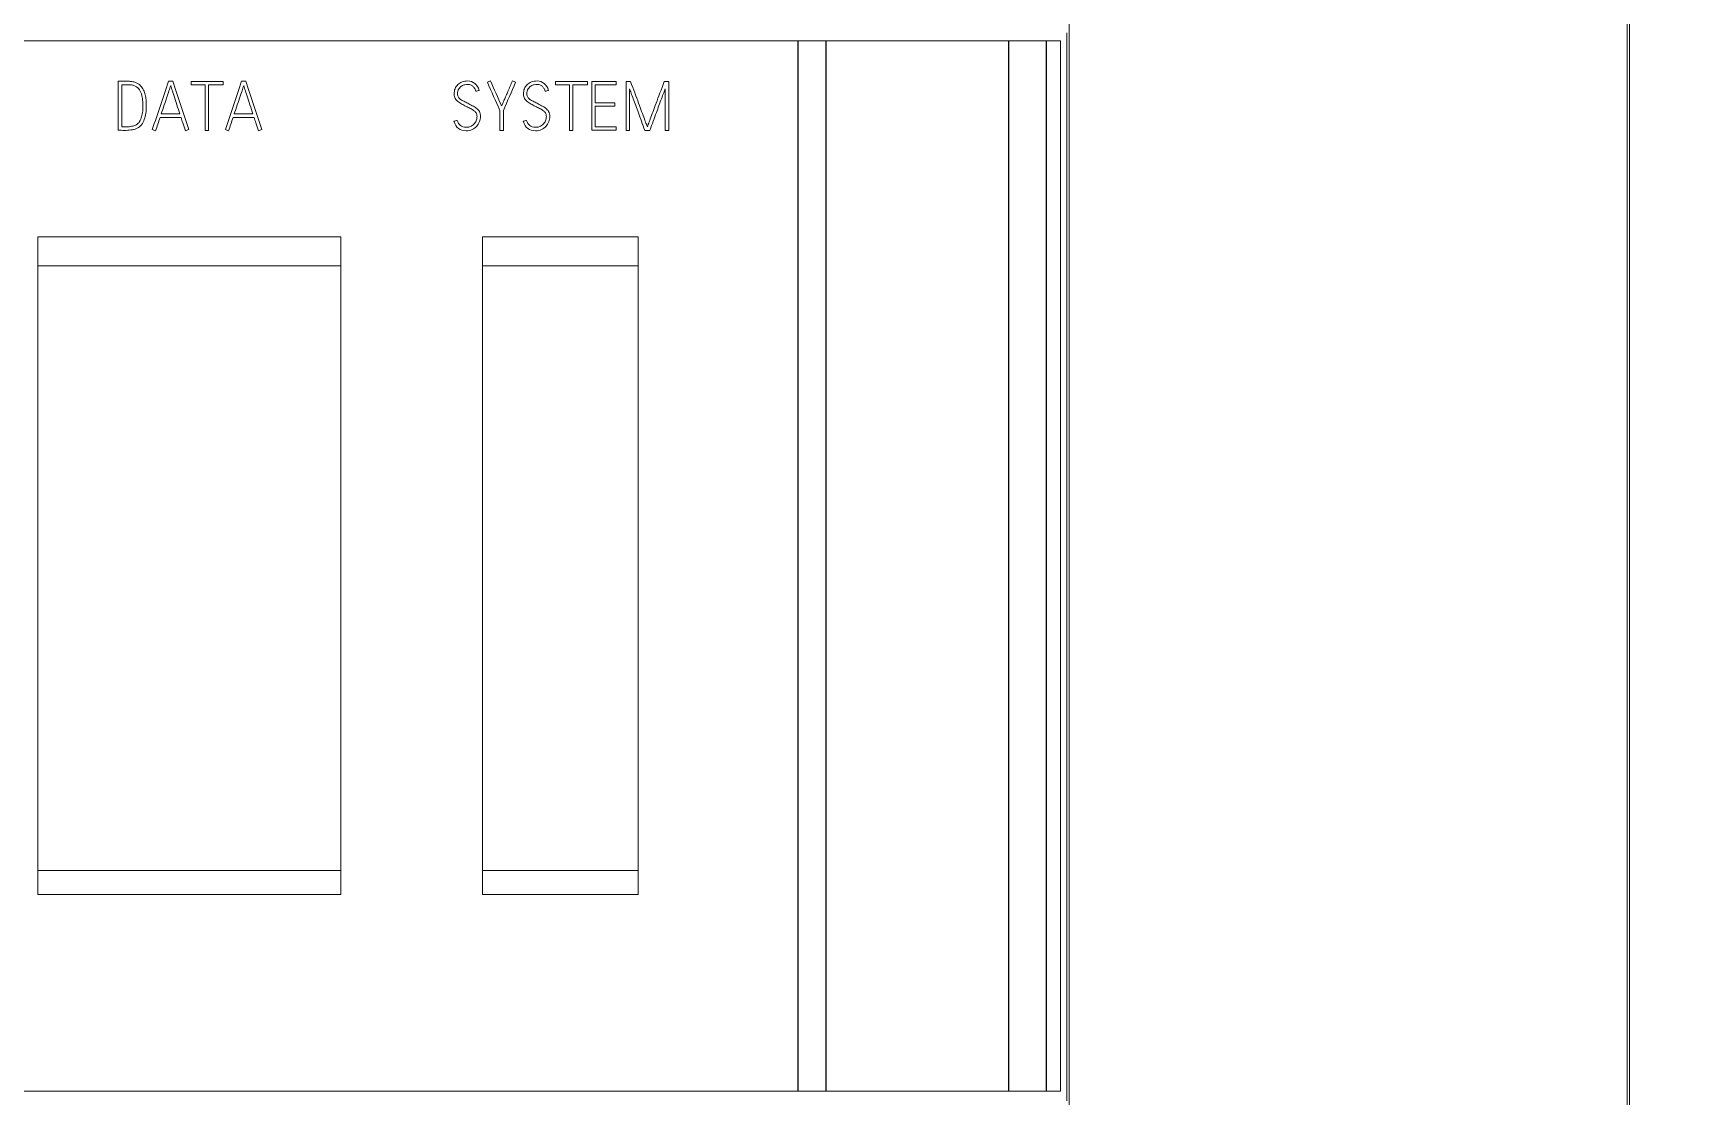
# Model space of a CAD drawing. Header units: millimetres. Extents: x 0 to 1189, y 0 to 841.
# Drawn here: x 1003.4 to 1070.6, y 322.4 to 365.8 of the extents above; entities that cross this region are included whole.
import ezdxf

# ---------------------------------------------------------------- set-up
doc = ezdxf.new("R2010")
doc.units = ezdxf.units.MM
doc.layers.add('1', color=7, linetype='Continuous')

msp = doc.modelspace()

# ---------------------------------------------------------------- linework, layer by layer
at = {"layer": '1', "color": 7, "linetype": 'Continuous', "lineweight": 13}
for p, q in [((1068.572, 294.958), (1068.572, 456.758)), ((1068.478, 453.664), (1068.478, 295.051)), ((1045.7, 414.065), (1045.7, 315.351)), ((985.781, 365.518), (1034.617, 365.518)), ((1044.758, 365.518), (1045.342, 365.518)), ((1045.342, 365.518), (1045.342, 322.616)), ((1045.609, 322.225), (1045.609, 365.841)), ((1003.603, 357.511), (1015.96, 357.511)), ((1003.603, 330.653), (1003.603, 357.511)), ((1015.96, 357.511), (1015.96, 330.653)), ((1021.753, 357.511), (1021.753, 330.653)), ((1028.11, 357.511), (1021.753, 357.511)), ((1028.11, 330.653), (1028.11, 357.511)), ((1015.96, 330.653), (1003.603, 330.653)), ((1021.753, 330.653), (1028.11, 330.653)), ((985.781, 322.616), (1034.617, 322.616)), ((1044.758, 322.616), (1045.342, 322.616))]:
    msp.add_line(p, q, dxfattribs=at)
at = {"layer": '1', "color": 7, "linetype": 'Continuous', "lineweight": 25}
for p, q in [((1034.617, 365.518), (1034.617, 322.616)), ((1035.766, 365.518), (1035.766, 322.616)), ((1043.221, 365.518), (1043.221, 322.616)), ((1044.758, 365.518), (1044.758, 322.616))]:
    msp.add_line(p, q, dxfattribs=at)
at = {"layer": '1', "color": 7, "linetype": 'Continuous', "lineweight": 13}
for points, knots in [([(950.48, 224.19), (898.21, 224.19), (842.672, 224.19), (783.868, 224.19), (777.143, 224.19), (773.452, 224.19), (772.941, 224.19), (772.593, 224.19), (772.362, 224.19), (771.984, 224.197), (770.669, 224.274), (768.364, 224.788), (765.613, 226.213), (763.316, 228.292), (761.893, 230.477), (761.135, 232.357), (760.808, 233.611), (760.648, 234.609), (760.587, 235.255), (760.568, 235.699), (760.562, 235.924), (760.562, 236.058), (760.562, 236.216), (760.561, 236.445), (760.562, 237.055), (760.562, 237.972), (760.561, 238.996), (760.562, 245.938), (760.562, 259.005), (760.562, 298.004), (760.561, 356.81), (760.562, 415.607), (760.561, 449.918), (760.562, 458.897), (760.561, 461.761), (760.562, 463.181), (760.561, 463.91), (760.562, 464.25), (760.562, 464.466), (760.565, 464.602), (760.567, 464.681), (760.585, 465.198), (760.689, 466.243), (761.139, 468.204), (762.201, 470.586), (764.142, 473), (766.634, 474.84), (769.058, 475.801), (770.812, 476.128), (771.698, 476.205), (772.208, 476.226), (772.877, 476.227), (773.791, 476.227), (775.425, 476.227), (779.916, 476.227), (790.535, 476.227), (852.604, 476.227), (963.681, 476.227), (1071.488, 476.227), (1130.292, 476.227), (1137.017, 476.227), (1140.708, 476.227), (1141.22, 476.227), (1141.568, 476.227), (1141.799, 476.227), (1142.176, 476.22), (1143.491, 476.143), (1145.796, 475.628), (1148.547, 474.204), (1150.844, 472.125), (1152.267, 469.94), (1153.026, 468.06), (1153.353, 466.806), (1153.512, 465.807), (1153.573, 465.161), (1153.593, 464.718), (1153.598, 464.492), (1153.598, 464.359), (1153.599, 464.201), (1153.599, 463.972), (1153.599, 463.361), (1153.599, 462.444), (1153.599, 461.421), (1153.599, 454.479), (1153.599, 441.411), (1153.599, 402.413), (1153.599, 343.606), (1153.599, 284.809), (1153.599, 250.498), (1153.599, 241.52), (1153.599, 238.655), (1153.599, 237.235), (1153.599, 236.506), (1153.599, 236.167), (1153.598, 235.951), (1153.595, 235.814), (1153.593, 235.735), (1153.575, 235.218), (1153.471, 234.174), (1153.021, 232.213), (1151.96, 229.831), (1150.019, 227.417), (1147.526, 225.577), (1145.102, 224.616), (1143.349, 224.288), (1142.463, 224.211), (1141.952, 224.19), (1141.284, 224.189), (1140.369, 224.19), (1138.735, 224.189), (1134.244, 224.19), (1123.625, 224.189), (1061.556, 224.19), (1002.751, 224.19), (950.48, 224.19)], [0, 0, 0, 0, 0.125, 0.132812, 0.140625, 0.141113, 0.141602, 0.141846, 0.141968, 0.14209, 0.142578, 0.144531, 0.146484, 0.148438, 0.150391, 0.151367, 0.152344, 0.152832, 0.15332, 0.153564, 0.153687, 0.153748, 0.153809, 0.154053, 0.154297, 0.155273, 0.15625, 0.156738, 0.171875, 0.1875, 0.25, 0.3125, 0.328125, 0.332031, 0.333984, 0.334961, 0.335449, 0.335693, 0.335815, 0.335876, 0.335938, 0.335968, 0.336914, 0.337891, 0.339844, 0.341797, 0.34375, 0.345703, 0.34668, 0.347168, 0.347412, 0.347656, 0.348633, 0.349609, 0.351562, 0.359375, 0.375, 0.5, 0.625, 0.632812, 0.640625, 0.641113, 0.641602, 0.641846, 0.641968, 0.64209, 0.642578, 0.644531, 0.646484, 0.648438, 0.650391, 0.651367, 0.652344, 0.652832, 0.65332, 0.653564, 0.653687, 0.653748, 0.653809, 0.654053, 0.654297, 0.655273, 0.65625, 0.656738, 0.671875, 0.6875, 0.75, 0.8125, 0.828125, 0.832031, 0.833984, 0.834961, 0.835449, 0.835693, 0.835815, 0.835876, 0.835938, 0.835968, 0.836914, 0.837891, 0.839844, 0.841797, 0.84375, 0.845703, 0.84668, 0.847168, 0.847412, 0.847656, 0.848633, 0.849609, 0.851562, 0.859375, 0.875, 1, 1, 1, 1]), ([(950.48, 229.19), (1002.751, 229.19), (1061.556, 229.19), (1123.625, 229.189), (1134.244, 229.19), (1138.735, 229.189), (1140.37, 229.19), (1141.282, 229.189), (1141.846, 229.19), (1142.143, 229.202), (1142.671, 229.248), (1143.709, 229.442), (1145.079, 229.985), (1146.528, 231.055), (1147.657, 232.459), (1148.257, 233.804), (1148.527, 234.984), (1148.584, 235.552), (1148.596, 235.897), (1148.597, 235.942), (1148.598, 236.007), (1148.599, 236.173), (1148.599, 236.508), (1148.599, 237.235), (1148.599, 238.656), (1148.599, 241.52), (1148.599, 250.498), (1148.599, 284.809), (1148.599, 343.606), (1148.599, 402.413), (1148.599, 441.411), (1148.599, 454.479), (1148.599, 461.42), (1148.599, 462.444), (1148.599, 463.364), (1148.599, 463.97), (1148.599, 464.192), (1148.598, 464.347), (1148.598, 464.426), (1148.595, 464.548), (1148.583, 464.816), (1148.549, 465.178), (1148.453, 465.778), (1148.269, 466.487), (1147.812, 467.618), (1147.008, 468.853), (1145.673, 470.062), (1144.073, 470.89), (1142.795, 471.175), (1141.985, 471.223), (1141.755, 471.227), (1141.567, 471.227), (1141.218, 471.227), (1140.709, 471.227), (1137.018, 471.227), (1130.292, 471.227), (1071.488, 471.227), (963.681, 471.227), (852.604, 471.227), (790.535, 471.227), (779.916, 471.227), (775.426, 471.227), (773.79, 471.227), (772.879, 471.227), (772.314, 471.227), (772.018, 471.214), (771.489, 471.168), (770.451, 470.975), (769.081, 470.431), (767.632, 469.362), (766.503, 467.958), (765.904, 466.612), (765.633, 465.433), (765.577, 464.865), (765.565, 464.52), (765.563, 464.474), (765.562, 464.409), (765.562, 464.243), (765.561, 463.909), (765.562, 463.182), (765.561, 461.761), (765.562, 458.897), (765.561, 449.918), (765.562, 415.607), (765.561, 356.81), (765.562, 298.004), (765.562, 259.005), (765.562, 245.938), (765.561, 238.996), (765.562, 237.973), (765.562, 237.053), (765.561, 236.447), (765.562, 236.225), (765.562, 236.07), (765.562, 235.991), (765.565, 235.869), (765.577, 235.601), (765.611, 235.238), (765.707, 234.638), (765.892, 233.929), (766.348, 232.798), (767.152, 231.564), (768.488, 230.355), (770.087, 229.527), (771.365, 229.241), (772.176, 229.194), (772.406, 229.19), (772.594, 229.19), (772.943, 229.19), (773.452, 229.19), (777.143, 229.19), (783.868, 229.19), (842.672, 229.19), (898.21, 229.19), (950.48, 229.19)], [0, 0, 0, 0, 0.125, 0.140625, 0.148438, 0.150391, 0.151367, 0.152344, 0.152588, 0.152832, 0.15332, 0.154297, 0.15625, 0.158203, 0.160156, 0.162109, 0.163086, 0.164032, 0.164062, 0.164124, 0.164185, 0.164307, 0.164551, 0.165039, 0.166016, 0.167969, 0.171875, 0.1875, 0.25, 0.3125, 0.328125, 0.343262, 0.34375, 0.344727, 0.345703, 0.345947, 0.346191, 0.346252, 0.346313, 0.346436, 0.34668, 0.347168, 0.347656, 0.348633, 0.349609, 0.351562, 0.353516, 0.355469, 0.357422, 0.35791, 0.358032, 0.358154, 0.358398, 0.358887, 0.359375, 0.367188, 0.375, 0.5, 0.625, 0.640625, 0.648438, 0.650391, 0.651367, 0.652344, 0.652588, 0.652832, 0.65332, 0.654297, 0.65625, 0.658203, 0.660156, 0.662109, 0.663086, 0.664032, 0.664062, 0.664124, 0.664185, 0.664307, 0.664551, 0.665039, 0.666016, 0.667969, 0.671875, 0.6875, 0.75, 0.8125, 0.828125, 0.843262, 0.84375, 0.844727, 0.845703, 0.845947, 0.846191, 0.846252, 0.846313, 0.846436, 0.84668, 0.847168, 0.847656, 0.848633, 0.849609, 0.851562, 0.853516, 0.855469, 0.857422, 0.85791, 0.858032, 0.858154, 0.858398, 0.858887, 0.859375, 0.867188, 0.875, 1, 1, 1, 1]), ([(1007.024, 363.725), (1007.097, 363.725), (1007.17, 363.725), (1007.293, 363.725), (1007.342, 363.722), (1007.438, 363.713), (1007.481, 363.704), (1007.518, 363.692)], [0, 0, 0, 0, 0.423233, 0.423233, 0.711712, 0.711712, 1, 1, 1, 1]), ([(1007.518, 363.692), (1007.601, 363.664), (1007.666, 363.619), (1007.762, 363.497), (1007.8, 363.426), (1007.852, 363.266), (1007.868, 363.179), (1007.883, 362.997), (1007.887, 362.907), (1007.887, 362.743), (1007.881, 362.664), (1007.859, 362.507), (1007.842, 362.434), (1007.795, 362.297), (1007.765, 362.237), (1007.691, 362.136), (1007.648, 362.098), (1007.598, 362.074)], [0, 0, 0, 0, 0.132322, 0.132322, 0.264191, 0.264191, 0.396402, 0.396402, 0.528614, 0.528614, 0.64642, 0.64642, 0.764227, 0.764227, 0.881857, 0.881857, 1, 1, 1, 1]), ([(1007.657, 361.946), (1007.725, 361.978), (1007.783, 362.025), (1007.877, 362.153), (1007.915, 362.226), (1007.972, 362.389), (1007.993, 362.474), (1008.019, 362.654), (1008.025, 362.741), (1008.025, 362.868), (1008.024, 362.919), (1008.021, 363.035), (1008.016, 363.097), (1007.999, 363.226), (1007.986, 363.292), (1007.949, 363.427), (1007.922, 363.491), (1007.854, 363.611), (1007.81, 363.665), (1007.705, 363.762), (1007.64, 363.799), (1007.562, 363.825)], [0, 0, 0, 0, 0.143728, 0.143728, 0.286601, 0.286601, 0.429661, 0.429661, 0.572644, 0.572644, 0.643851, 0.643851, 0.71507, 0.71507, 0.786337, 0.786337, 0.857273, 0.857273, 0.928511, 0.928511, 1, 1, 1, 1]), ([(1008.633, 362.529), (1008.674, 362.651), (1008.715, 362.775), (1008.8, 363.029), (1008.84, 363.146), (1008.914, 363.363), (1008.945, 363.456), (1008.971, 363.535)], [0, 0, 0, 0, 0.333201, 0.333201, 0.666133, 0.666133, 1, 1, 1, 1]), ([(1009.021, 363.686), (1009.029, 363.664), (1009.045, 363.613), (1009.095, 363.456), (1009.125, 363.363), (1009.195, 363.146), (1009.234, 363.029), (1009.316, 362.775), (1009.357, 362.651), (1009.396, 362.529)], [0, 0, 0, 0, 0.25019, 0.25019, 0.50038, 0.50038, 0.750091, 0.750091, 1, 1, 1, 1]), ([(1011.615, 362.529), (1011.656, 362.651), (1011.698, 362.775), (1011.783, 363.029), (1011.823, 363.146), (1011.896, 363.363), (1011.928, 363.456), (1011.954, 363.535)], [0, 0, 0, 0, 0.333201, 0.333201, 0.666133, 0.666133, 1, 1, 1, 1]), ([(1012.004, 363.686), (1012.011, 363.664), (1012.027, 363.613), (1012.077, 363.456), (1012.107, 363.363), (1012.177, 363.146), (1012.216, 363.029), (1012.299, 362.775), (1012.339, 362.651), (1012.378, 362.529)], [0, 0, 0, 0, 0.25019, 0.25019, 0.50038, 0.50038, 0.750091, 0.750091, 1, 1, 1, 1]), ([(1020.631, 363.561), (1020.604, 363.494), (1020.591, 363.421), (1020.591, 363.269), (1020.605, 363.21), (1020.663, 363.113), (1020.7, 363.071), (1020.793, 362.997), (1020.845, 362.964), (1020.962, 362.905), (1021.02, 362.873), (1021.136, 362.808), (1021.192, 362.78), (1021.299, 362.73), (1021.347, 362.703), (1021.43, 362.644), (1021.464, 362.61), (1021.513, 362.534), (1021.526, 362.487), (1021.526, 362.387), (1021.518, 362.34), (1021.486, 362.236), (1021.461, 362.188), (1021.391, 362.099), (1021.345, 362.062), (1021.232, 362.001), (1021.164, 361.985), (1020.892, 361.985), (1020.77, 362.08), (1020.719, 362.269)], [0, 0, 0, 0, 0.084609, 0.084609, 0.157936, 0.157936, 0.231264, 0.231264, 0.304526, 0.304526, 0.377962, 0.377962, 0.448588, 0.448588, 0.518849, 0.518849, 0.589764, 0.589764, 0.661418, 0.661418, 0.714841, 0.714841, 0.768167, 0.768167, 0.821493, 0.821493, 0.875067, 0.875067, 1, 1, 1, 1]), ([(1021.615, 363.494), (1021.578, 363.617), (1021.519, 363.711), (1021.358, 363.844), (1021.263, 363.877), (1021.066, 363.877), (1020.989, 363.865), (1020.85, 363.815), (1020.792, 363.779), (1020.696, 363.685), (1020.658, 363.628), (1020.631, 363.561)], [0, 0, 0, 0, 0.232472, 0.232472, 0.465525, 0.465525, 0.643868, 0.643868, 0.821934, 0.821934, 1, 1, 1, 1]), ([(1021.146, 362.965), (1021.09, 362.994), (1021.038, 363.021), (1020.938, 363.072), (1020.894, 363.097), (1020.818, 363.151), (1020.788, 363.182), (1020.743, 363.25), (1020.733, 363.291), (1020.733, 363.428), (1020.748, 363.498), (1020.811, 363.604), (1020.849, 363.644), (1020.938, 363.699), (1020.984, 363.717), (1021.08, 363.732), (1021.12, 363.736), (1021.203, 363.736), (1021.248, 363.726), (1021.324, 363.687), (1021.356, 363.663), (1021.408, 363.606), (1021.428, 363.575), (1021.46, 363.511), (1021.471, 363.482), (1021.479, 363.456)], [0, 0, 0, 0, 0.042387, 0.042387, 0.085004, 0.085004, 0.127442, 0.127442, 0.169689, 0.169689, 0.247935, 0.247935, 0.32618, 0.32618, 0.404694, 0.404694, 0.483208, 0.483208, 0.612376, 0.612376, 0.741544, 0.741544, 0.869959, 0.869959, 1, 1, 1, 1]), ([(1020.745, 363.461), (1020.753, 363.496), (1020.764, 363.526), (1020.811, 363.604), (1020.849, 363.644), (1020.938, 363.699), (1020.984, 363.717), (1021.08, 363.732), (1021.12, 363.736), (1021.203, 363.736), (1021.248, 363.726), (1021.324, 363.687), (1021.356, 363.663), (1021.408, 363.606), (1021.428, 363.575), (1021.46, 363.511), (1021.471, 363.482), (1021.479, 363.456)], [0, 0, 0, 0, 0.048226, 0.048226, 0.147249, 0.147249, 0.246612, 0.246612, 0.345975, 0.345975, 0.509444, 0.509444, 0.672912, 0.672912, 0.835427, 0.835427, 1, 1, 1, 1]), ([(1022.971, 363.88), (1022.906, 363.728), (1022.845, 363.586), (1022.764, 363.396), (1022.739, 363.338), (1022.688, 363.221), (1022.663, 363.165), (1022.617, 363.058), (1022.595, 363.009), (1022.576, 362.965)], [0, 0, 0, 0, 0.436564, 0.436564, 0.623629, 0.623629, 0.811098, 0.811098, 1, 1, 1, 1]), ([(1023.461, 363.561), (1023.434, 363.494), (1023.421, 363.421), (1023.421, 363.269), (1023.435, 363.21), (1023.493, 363.113), (1023.53, 363.071), (1023.623, 362.997), (1023.675, 362.964), (1023.791, 362.905), (1023.85, 362.873), (1023.966, 362.808), (1024.022, 362.78), (1024.129, 362.73), (1024.177, 362.703), (1024.26, 362.644), (1024.294, 362.61), (1024.343, 362.534), (1024.356, 362.487), (1024.356, 362.387), (1024.348, 362.34), (1024.316, 362.236), (1024.291, 362.188), (1024.221, 362.099), (1024.175, 362.062), (1024.062, 362.001), (1023.993, 361.985), (1023.722, 361.985), (1023.6, 362.08), (1023.548, 362.269)], [0, 0, 0, 0, 0.084609, 0.084609, 0.157936, 0.157936, 0.231264, 0.231264, 0.304526, 0.304526, 0.377962, 0.377962, 0.448588, 0.448588, 0.518849, 0.518849, 0.589764, 0.589764, 0.661418, 0.661418, 0.714841, 0.714841, 0.768167, 0.768167, 0.821493, 0.821493, 0.875067, 0.875067, 1, 1, 1, 1]), ([(1024.445, 363.494), (1024.408, 363.617), (1024.349, 363.711), (1024.188, 363.844), (1024.092, 363.877), (1023.896, 363.877), (1023.819, 363.865), (1023.68, 363.815), (1023.622, 363.779), (1023.525, 363.685), (1023.488, 363.628), (1023.461, 363.561)], [0, 0, 0, 0, 0.232472, 0.232472, 0.465525, 0.465525, 0.643868, 0.643868, 0.821934, 0.821934, 1, 1, 1, 1]), ([(1023.976, 362.965), (1023.92, 362.994), (1023.867, 363.021), (1023.768, 363.072), (1023.724, 363.097), (1023.648, 363.151), (1023.618, 363.182), (1023.573, 363.25), (1023.562, 363.291), (1023.562, 363.428), (1023.578, 363.498), (1023.641, 363.604), (1023.679, 363.644), (1023.768, 363.699), (1023.814, 363.717), (1023.91, 363.732), (1023.95, 363.736), (1024.033, 363.736), (1024.078, 363.726), (1024.154, 363.687), (1024.185, 363.663), (1024.237, 363.606), (1024.258, 363.575), (1024.29, 363.511), (1024.301, 363.482), (1024.309, 363.456)], [0, 0, 0, 0, 0.042387, 0.042387, 0.085004, 0.085004, 0.127442, 0.127442, 0.169689, 0.169689, 0.247935, 0.247935, 0.32618, 0.32618, 0.404694, 0.404694, 0.483208, 0.483208, 0.612376, 0.612376, 0.741544, 0.741544, 0.869959, 0.869959, 1, 1, 1, 1]), ([(1023.575, 363.461), (1023.583, 363.496), (1023.594, 363.526), (1023.641, 363.604), (1023.679, 363.644), (1023.768, 363.699), (1023.814, 363.717), (1023.91, 363.732), (1023.95, 363.736), (1024.033, 363.736), (1024.078, 363.726), (1024.154, 363.687), (1024.185, 363.663), (1024.237, 363.606), (1024.258, 363.575), (1024.29, 363.511), (1024.301, 363.482), (1024.309, 363.456)], [0, 0, 0, 0, 0.048226, 0.048226, 0.147249, 0.147249, 0.246612, 0.246612, 0.345975, 0.345975, 0.509444, 0.509444, 0.672912, 0.672912, 0.835427, 0.835427, 1, 1, 1, 1]), ([(1027.757, 363.55), (1027.772, 363.507), (1027.793, 363.451), (1027.844, 363.31), (1027.873, 363.232), (1027.938, 363.058), (1027.972, 362.966), (1028.042, 362.772), (1028.077, 362.676), (1028.195, 362.358), (1028.282, 362.118), (1028.376, 361.86)], [0, 0, 0, 0, 0.155893, 0.155893, 0.312693, 0.312693, 0.470232, 0.470232, 0.627286, 0.627286, 1, 1, 1, 1]), ([(1029.17, 363.86), (1029.047, 363.528), (1028.936, 363.229), (1028.793, 362.85), (1028.752, 362.738), (1028.671, 362.517), (1028.634, 362.418), (1028.567, 362.241), (1028.54, 362.167), (1028.498, 362.048), (1028.485, 362.013), (1028.481, 362.002)], [0, 0, 0, 0, 0.36619, 0.36619, 0.52467, 0.52467, 0.683151, 0.683151, 0.841432, 0.841432, 1, 1, 1, 1]), ([(1028.579, 361.86), (1028.675, 362.121), (1028.764, 362.363), (1028.883, 362.683), (1028.918, 362.78), (1028.991, 362.974), (1029.025, 363.066), (1029.09, 363.24), (1029.119, 363.319), (1029.173, 363.459), (1029.193, 363.515), (1029.208, 363.555)], [0, 0, 0, 0, 0.368387, 0.368387, 0.526359, 0.526359, 0.684151, 0.684151, 0.841743, 0.841743, 1, 1, 1, 1]), ([(1020.582, 362.23), (1020.619, 362.104), (1020.681, 362.008), (1020.851, 361.877), (1020.956, 361.844), (1021.173, 361.844), (1021.254, 361.861), (1021.401, 361.929), (1021.462, 361.974), (1021.562, 362.083), (1021.6, 362.145), (1021.654, 362.286), (1021.668, 362.357), (1021.668, 362.507), (1021.652, 362.573), (1021.589, 362.68), (1021.548, 362.726), (1021.448, 362.804), (1021.393, 362.838), (1021.269, 362.899), (1021.207, 362.931), (1021.146, 362.965)], [0, 0, 0, 0, 0.125064, 0.125064, 0.250129, 0.250129, 0.340472, 0.340472, 0.430815, 0.430815, 0.521438, 0.521438, 0.61168, 0.61168, 0.709125, 0.709125, 0.806569, 0.806569, 0.903285, 0.903285, 1, 1, 1, 1]), ([(1023.412, 362.23), (1023.449, 362.104), (1023.511, 362.008), (1023.681, 361.877), (1023.786, 361.844), (1024.003, 361.844), (1024.084, 361.861), (1024.231, 361.929), (1024.292, 361.974), (1024.392, 362.083), (1024.43, 362.145), (1024.484, 362.286), (1024.497, 362.357), (1024.497, 362.507), (1024.482, 362.573), (1024.419, 362.68), (1024.378, 362.726), (1024.278, 362.804), (1024.222, 362.838), (1024.098, 362.899), (1024.037, 362.931), (1023.976, 362.965)], [0, 0, 0, 0, 0.125064, 0.125064, 0.250129, 0.250129, 0.340472, 0.340472, 0.430815, 0.430815, 0.521438, 0.521438, 0.61168, 0.61168, 0.709125, 0.709125, 0.806569, 0.806569, 0.903285, 0.903285, 1, 1, 1, 1]), ([(1028.481, 362.002), (1028.476, 362.013), (1028.462, 362.048), (1028.417, 362.166), (1028.39, 362.24), (1028.323, 362.418), (1028.286, 362.517), (1028.205, 362.738), (1028.164, 362.85), (1028.123, 362.964)], [0, 0, 0, 0, 0.250446, 0.250446, 0.500424, 0.500424, 0.750087, 0.750087, 1, 1, 1, 1]), ([(1007.379, 362.016), (1007.34, 362.01), (1007.302, 362.007), (1007.226, 362.003), (1007.19, 362.002), (1007.131, 362.002), (1007.107, 362.002), (1007.061, 362.002), (1007.041, 362.003), (1007.024, 362.005)], [0, 0, 0, 0, 0.283512, 0.283512, 0.564376, 0.564376, 0.782188, 0.782188, 1, 1, 1, 1]), ([(1007.598, 362.074), (1007.565, 362.059), (1007.53, 362.047), (1007.456, 362.028), (1007.418, 362.021), (1007.379, 362.016)], [0, 0, 0, 0, 0.500544, 0.500544, 1, 1, 1, 1]), ([(1009.443, 362.387), (1009.467, 362.31), (1009.49, 362.238), (1009.532, 362.109), (1009.551, 362.053), (1009.588, 361.947), (1009.606, 361.895), (1009.62, 361.847)], [0, 0, 0, 0, 0.312745, 0.312745, 0.62549, 0.62549, 1, 1, 1, 1]), ([(1012.425, 362.387), (1012.449, 362.31), (1012.472, 362.238), (1012.515, 362.109), (1012.533, 362.053), (1012.571, 361.947), (1012.588, 361.895), (1012.603, 361.847)], [0, 0, 0, 0, 0.312745, 0.312745, 0.62549, 0.62549, 1, 1, 1, 1]), ([(1006.882, 361.874), (1006.919, 361.871), (1006.959, 361.867), (1007.042, 361.859), (1007.09, 361.858), (1007.183, 361.858), (1007.223, 361.859), (1007.31, 361.865), (1007.354, 361.869), (1007.443, 361.882), (1007.487, 361.891), (1007.576, 361.913), (1007.618, 361.928), (1007.657, 361.946)], [0, 0, 0, 0, 0.215372, 0.215372, 0.430743, 0.430743, 0.573886, 0.573886, 0.715924, 0.715924, 0.857962, 0.857962, 1, 1, 1, 1])]:
    msp.add_open_spline(points, degree=3, knots=knots, dxfattribs=at)
for points in [[(1034.617, 365.518), (1034.713, 365.518), (1034.906, 365.518), (1035.194, 365.518), (1035.481, 365.518), (1035.672, 365.518), (1035.766, 365.518)], [(1035.766, 365.518), (1036.397, 365.518), (1037.655, 365.518), (1039.528, 365.518), (1041.385, 365.518), (1042.611, 365.518), (1043.221, 365.518)], [(1043.221, 365.518), (1043.298, 365.518), (1043.451, 365.518), (1043.673, 365.518), (1043.886, 365.518), (1044.087, 365.518), (1044.277, 365.518), (1044.453, 365.518), (1044.615, 365.518), (1044.712, 365.518), (1044.758, 365.518)], [(1007.188, 363.869), (1007.086, 363.868), (1006.984, 363.867), (1006.882, 363.866)], [(1006.882, 363.866), (1006.882, 363.202), (1006.882, 362.538), (1006.882, 361.874)], [(1007.024, 362.005), (1007.024, 362.578), (1007.024, 363.151), (1007.024, 363.725)], [(1007.383, 363.861), (1007.318, 363.866), (1007.252, 363.869), (1007.188, 363.869)], [(1007.562, 363.825), (1007.509, 363.843), (1007.449, 363.855), (1007.383, 363.861)], [(1008.933, 363.864), (1008.712, 363.206), (1008.491, 362.548), (1008.27, 361.891)], [(1009.11, 363.864), (1009.051, 363.864), (1008.992, 363.864), (1008.933, 363.864)], [(1008.971, 363.535), (1008.997, 363.613), (1009.014, 363.664), (1009.021, 363.686)], [(1008.971, 363.535), (1008.997, 363.613), (1009.014, 363.664), (1009.021, 363.686)], [(1009.757, 361.891), (1009.541, 362.548), (1009.326, 363.206), (1009.11, 363.864)], [(1011.157, 363.858), (1010.722, 363.858), (1010.286, 363.858), (1009.851, 363.858)], [(1009.851, 363.858), (1009.851, 363.811), (1009.851, 363.763), (1009.851, 363.716)], [(1009.851, 363.716), (1010.041, 363.716), (1010.232, 363.716), (1010.422, 363.716)], [(1010.422, 363.716), (1010.422, 363.098), (1010.422, 362.479), (1010.422, 361.86)], [(1010.564, 361.86), (1010.564, 362.479), (1010.564, 363.098), (1010.564, 363.716)], [(1010.564, 363.716), (1010.762, 363.716), (1010.96, 363.716), (1011.157, 363.716)], [(1011.157, 363.716), (1011.157, 363.763), (1011.157, 363.811), (1011.157, 363.858)], [(1011.915, 363.864), (1011.694, 363.206), (1011.473, 362.548), (1011.252, 361.891)], [(1012.092, 363.864), (1012.033, 363.864), (1011.974, 363.864), (1011.915, 363.864)], [(1011.954, 363.535), (1011.98, 363.613), (1011.996, 363.664), (1012.004, 363.686)], [(1011.954, 363.535), (1011.98, 363.613), (1011.996, 363.664), (1012.004, 363.686)], [(1012.739, 361.891), (1012.523, 362.548), (1012.308, 363.206), (1012.092, 363.864)], [(1021.479, 363.456), (1021.524, 363.469), (1021.569, 363.482), (1021.615, 363.494)], [(1022.075, 363.883), (1022.032, 363.863), (1021.99, 363.844), (1021.947, 363.825)], [(1021.947, 363.825), (1022.118, 363.439), (1022.29, 363.053), (1022.461, 362.668)], [(1022.53, 362.856), (1022.378, 363.199), (1022.227, 363.541), (1022.075, 363.883)], [(1022.602, 362.668), (1022.769, 363.053), (1022.935, 363.439), (1023.102, 363.825)], [(1023.102, 363.825), (1023.058, 363.843), (1023.015, 363.862), (1022.971, 363.88)], [(1024.309, 363.456), (1024.354, 363.469), (1024.399, 363.482), (1024.445, 363.494)], [(1026.034, 363.858), (1025.599, 363.858), (1025.163, 363.858), (1024.727, 363.858)], [(1024.727, 363.858), (1024.727, 363.811), (1024.727, 363.763), (1024.727, 363.716)], [(1024.727, 363.716), (1024.918, 363.716), (1025.108, 363.716), (1025.299, 363.716)], [(1025.299, 363.716), (1025.299, 363.098), (1025.299, 362.479), (1025.299, 361.86)], [(1025.441, 361.86), (1025.441, 362.479), (1025.441, 363.098), (1025.441, 363.716)], [(1025.441, 363.716), (1025.638, 363.716), (1025.836, 363.716), (1026.034, 363.716)], [(1026.034, 363.716), (1026.034, 363.763), (1026.034, 363.811), (1026.034, 363.858)], [(1027.208, 363.861), (1026.876, 363.861), (1026.544, 363.861), (1026.212, 363.861)], [(1026.212, 363.861), (1026.212, 363.196), (1026.212, 362.531), (1026.212, 361.866)], [(1026.351, 362.987), (1026.351, 363.231), (1026.351, 363.475), (1026.351, 363.719)], [(1026.351, 363.719), (1026.636, 363.719), (1026.922, 363.719), (1027.208, 363.719)], [(1027.208, 363.719), (1027.208, 363.766), (1027.208, 363.814), (1027.208, 363.861)], [(1027.793, 363.86), (1027.734, 363.86), (1027.675, 363.86), (1027.616, 363.86)], [(1027.616, 363.86), (1027.616, 363.194), (1027.616, 362.527), (1027.616, 361.86)], [(1027.757, 361.86), (1027.757, 362.424), (1027.757, 362.987), (1027.757, 363.55)], [(1028.123, 362.964), (1028.026, 363.229), (1027.915, 363.528), (1027.793, 363.86)], [(1029.35, 363.86), (1029.29, 363.86), (1029.23, 363.86), (1029.17, 363.86)], [(1029.208, 363.555), (1029.208, 362.99), (1029.208, 362.425), (1029.208, 361.86)], [(1029.35, 361.86), (1029.35, 362.527), (1029.35, 363.194), (1029.35, 363.86)], [(1022.461, 362.668), (1022.461, 362.398), (1022.461, 362.128), (1022.461, 361.858)], [(1022.576, 362.965), (1022.557, 362.92), (1022.541, 362.884), (1022.53, 362.856)], [(1022.602, 361.858), (1022.602, 362.128), (1022.602, 362.398), (1022.602, 362.668)], [(1027.155, 362.987), (1026.887, 362.987), (1026.619, 362.987), (1026.351, 362.987)], [(1026.351, 362.005), (1026.351, 362.286), (1026.351, 362.567), (1026.351, 362.848)], [(1026.351, 362.848), (1026.619, 362.848), (1026.887, 362.848), (1027.155, 362.848)], [(1027.155, 362.848), (1027.155, 362.894), (1027.155, 362.941), (1027.155, 362.987)], [(1008.403, 361.847), (1008.464, 362.027), (1008.525, 362.207), (1008.586, 362.387)], [(1008.586, 362.387), (1008.872, 362.387), (1009.157, 362.387), (1009.443, 362.387)], [(1009.396, 362.529), (1009.142, 362.529), (1008.887, 362.529), (1008.633, 362.529)], [(1011.385, 361.847), (1011.446, 362.027), (1011.507, 362.207), (1011.568, 362.387)], [(1011.568, 362.387), (1011.854, 362.387), (1012.14, 362.387), (1012.425, 362.387)], [(1012.378, 362.529), (1012.124, 362.529), (1011.87, 362.529), (1011.615, 362.529)], [(1020.719, 362.269), (1020.673, 362.256), (1020.628, 362.243), (1020.582, 362.23)], [(1023.548, 362.269), (1023.503, 362.256), (1023.458, 362.243), (1023.412, 362.23)], [(1027.208, 362.005), (1026.922, 362.005), (1026.636, 362.005), (1026.351, 362.005)], [(1027.208, 361.866), (1027.208, 361.912), (1027.208, 361.958), (1027.208, 362.005)], [(1008.27, 361.891), (1008.314, 361.876), (1008.358, 361.861), (1008.403, 361.847)], [(1009.62, 361.847), (1009.666, 361.861), (1009.711, 361.876), (1009.757, 361.891)], [(1010.422, 361.86), (1010.469, 361.86), (1010.517, 361.86), (1010.564, 361.86)], [(1011.252, 361.891), (1011.296, 361.876), (1011.341, 361.861), (1011.385, 361.847)], [(1012.603, 361.847), (1012.648, 361.861), (1012.694, 361.876), (1012.739, 361.891)], [(1022.461, 361.858), (1022.508, 361.858), (1022.555, 361.858), (1022.602, 361.858)], [(1025.299, 361.86), (1025.346, 361.86), (1025.393, 361.86), (1025.441, 361.86)], [(1026.212, 361.866), (1026.544, 361.866), (1026.876, 361.866), (1027.208, 361.866)], [(1027.616, 361.86), (1027.663, 361.86), (1027.71, 361.86), (1027.757, 361.86)], [(1028.376, 361.86), (1028.444, 361.86), (1028.511, 361.86), (1028.579, 361.86)], [(1029.208, 361.86), (1029.255, 361.86), (1029.302, 361.86), (1029.35, 361.86)], [(1015.96, 356.33), (1011.841, 356.33), (1007.721, 356.33), (1003.602, 356.33)], [(1028.11, 356.33), (1025.991, 356.33), (1023.872, 356.33), (1021.753, 356.33)], [(1003.602, 331.633), (1007.721, 331.633), (1011.841, 331.633), (1015.96, 331.633)], [(1021.753, 331.633), (1023.872, 331.633), (1025.991, 331.633), (1028.11, 331.633)], [(1034.617, 322.616), (1034.713, 322.616), (1034.906, 322.616), (1035.194, 322.616), (1035.481, 322.616), (1035.672, 322.616), (1035.766, 322.616)], [(1035.766, 322.616), (1036.397, 322.616), (1037.655, 322.616), (1039.528, 322.616), (1041.385, 322.616), (1042.611, 322.616), (1043.221, 322.616)], [(1043.221, 322.616), (1043.298, 322.616), (1043.451, 322.616), (1043.673, 322.616), (1043.886, 322.616), (1044.087, 322.616), (1044.277, 322.616), (1044.453, 322.616), (1044.615, 322.616), (1044.712, 322.616), (1044.758, 322.616)]]:
    msp.add_open_spline(points, degree=3, dxfattribs=at)

doc.saveas('drawing.dxf')
